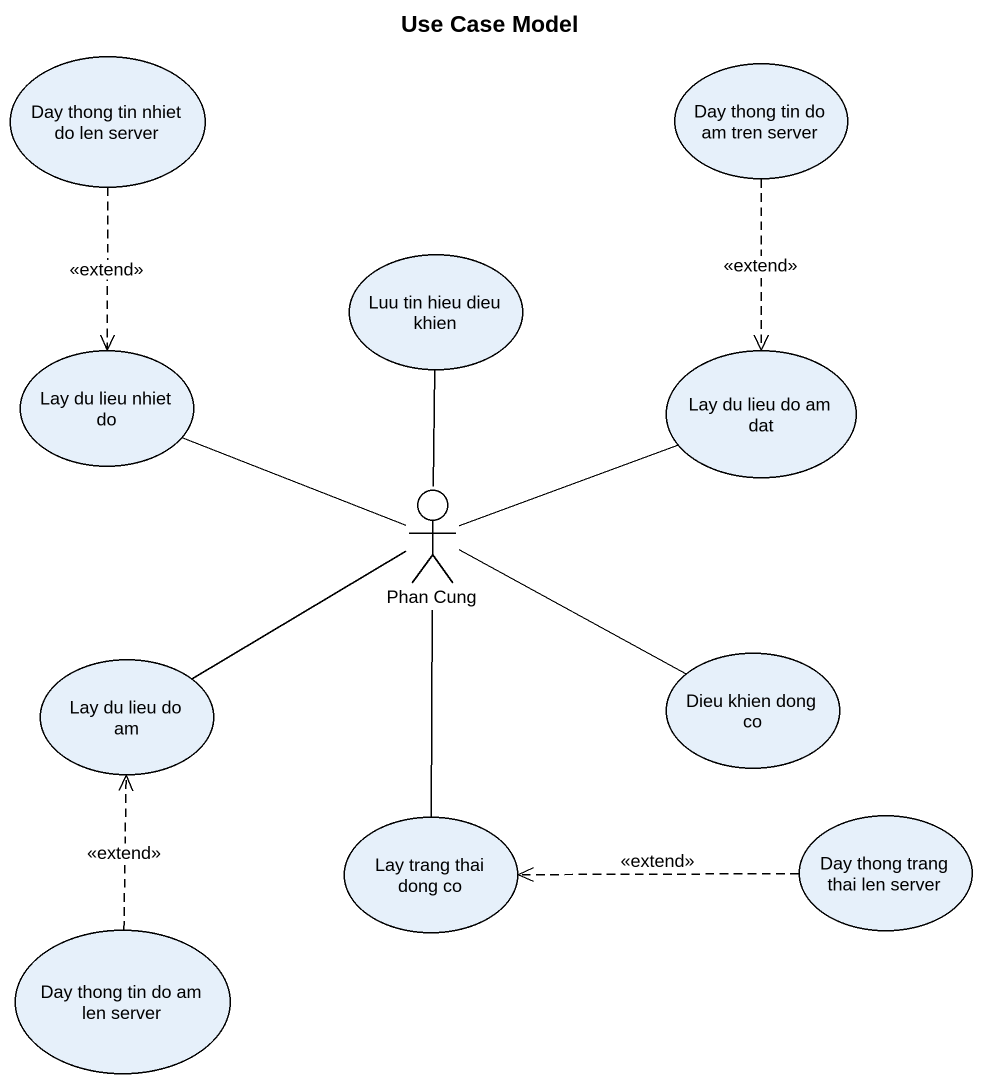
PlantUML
@startuml
title Use Case Model
usecase "Day thong tin nhiet do len server" as Day_thong_tin_nhiet_do_len
usecase "Day thong tin do am tren server" as Day_thong_tin_do_am_tren
usecase "Luu tin hieu dieu khien" as Luu_tin_hieu_dieu_khien
usecase "Lay du lieu nhiet do" as Lay_du_lieu_nhiet_do
usecase "Lay du lieu do am dat" as Lay_du_lieu_do_am_dat
actor "Phan Cung" as Phan_Cung
usecase "Lay du lieu do am" as Lay_du_lieu_do_am
usecase "Dieu khien dong co" as Dieu_khien_dong_co
usecase "Lay trang thai dong co" as Lay_trang_thai_dong_co
usecase "Day thong trang thai len server" as Day_thong_trang_thai_len
usecase "Day thong tin do am len server" as Day_thong_tin_do_am_len
Day_thong_tin_nhiet_do_len ..> Lay_du_lieu_nhiet_do : <<extend>>
Day_thong_tin_do_am_tren ..> Lay_du_lieu_do_am_dat : <<extend>>
Luu_tin_hieu_dieu_khien -- Phan_Cung
Lay_du_lieu_nhiet_do -right- Phan_Cung
Lay_du_lieu_do_am_dat -left- Phan_Cung
Lay_du_lieu_do_am -right- Phan_Cung
Dieu_khien_dong_co -left- Phan_Cung
Lay_trang_thai_dong_co -up- Phan_Cung
Day_thong_trang_thai_len .left.> Lay_trang_thai_dong_co : <<extend>>
Day_thong_tin_do_am_len .up.> Lay_du_lieu_do_am : <<extend>>
@enduml
